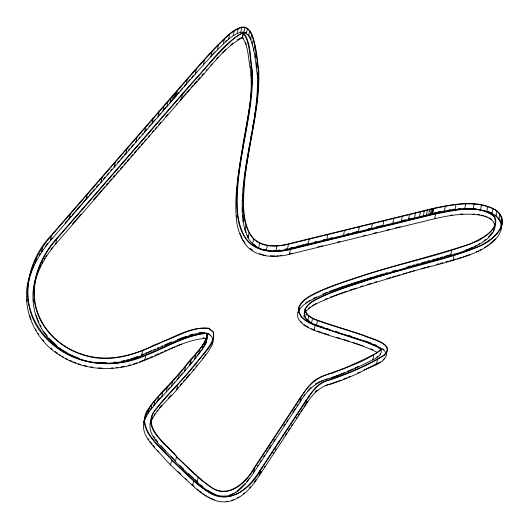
<?xml version="1.0" encoding="UTF-8"?>
<svg xmlns="http://www.w3.org/2000/svg" width="529" height="529" viewBox="0 0 529 529"><rect width="100%" height="100%" fill="white"/><g stroke="black" fill="none" stroke-linecap="round" stroke-linejoin="round"><path stroke-width="0.79" d="M500.665 229.441C503.158 220.494 494.569 213.491 486.799 211.362C469.044 206.323 450.245 209.537 432.616 213.511L287.465 249.086C273.711 252.862 255.58 251.956 248.088 237.812C240.662 222.755 241.839 205.378 243.023 189.124C246.058 151.162 258.76 114.119 257.345 75.845C255.824 63.659 254.978 51.154 250.64 39.563C249.053 35.536 245.542 31.383 240.748 32.302C231.18 35.086 224.481 43.193 217.452 49.759C206.627 60.961 196.418 72.724 186.162 84.442L50.348 240.741C39.754 253.239 31.191 267.846 28.116 284.099C30.775 266.1 39.496 249.582 51.313 235.908L177.129 91.107C190.724 75.561 204.088 59.803 218.417 44.925C225.447 38.359 232.145 30.252 241.713 27.468C248.65 26.371 251.771 34.154 253.285 39.543C256.023 49.832 257.114 60.458 258.311 71.012C259.699 113.16 244.662 153.833 243.195 195.862C242.956 210.628 243.109 227.351 253.556 238.996C262.9 247.83 276.793 246.931 288.431 244.253L433.582 208.677C452.824 204.538 474.169 200.398 492.916 208.651C501.155 212.083 503.886 221.512 500.705 229.414M251.42 92.092L251.52 89.811M257.788 92.78L257.901 90.413M236.615 195.472L236.721 193.898M242.937 196.881L243.095 194.573M27.68 287.32L27.839 285.693M28.883 280.046C20.486 322.247 58.289 361.142 99.34 363.165C137.388 367.344 168.043 339.525 203.929 332.959M34.021 288.312L34.173 286.791M250.389 102.309L250.64 99.941M256.744 103.221L256.995 100.808M237.098 188.39L237.283 186.757M243.459 189.177L243.644 187.564M144.252 422.314C146.189 404.976 162.258 394.125 172.533 381.521C181.718 370.875 191.075 360.368 199.75 349.299C202.567 344.65 208.042 340.094 207.388 334.216L206.165 333.244M150.553 421.349C146.249 438.376 166.972 449.809 175.449 461.691C180.429 466.757 185.712 471.511 190.909 476.351C199.896 484.346 208.776 494.357 221.267 496.354C236.013 497.591 246.203 483.817 253.517 472.966L300.036 402.146C306.78 390.018 317.598 380.655 331.438 377.977C345.708 373.057 359.396 366.61 372.839 359.773C377.038 357.749 382.07 355.058 381.356 349.464L377.666 346.7L366.716 341.999L315.277 325.183L309.604 322.597L304.975 319.767L301.325 316.382L299.103 312.203L299.097 307.719C302.628 298.726 312.566 295.076 320.567 291.069C332.88 285.733 345.629 281.481 358.384 277.355C397.57 263.687 438.977 256.578 477.436 241.045C485.979 236.906 502.656 225.142 492.869 214.754C475.644 204.432 453.948 209.987 435.506 213.531L290.203 249.139C273.751 253.722 252.591 251.447 243.704 234.916C235.762 219.066 236.747 200.729 238.063 183.556C241.052 145.825 253.669 109.027 252.386 70.998C249.867 58.898 251.414 42.188 243.181 32.5C221.975 43.92 208.631 65.927 191.994 82.769L56.279 238.956C37.255 259.851 26.741 291.558 39.569 318.286C48.946 338.157 68.373 352.109 89.639 356.685C115.791 362.96 141.263 351.93 164.44 340.974C178.709 336.113 192.966 326.446 208.585 328.535L212.975 332C215.078 337.773 211.236 343.109 208.168 347.679C202.653 355.343 196.484 362.504 190.374 369.692C179.067 383.981 165.227 396.109 154.528 410.881C140.972 429.409 168.215 445.028 177.407 457.869C188.655 468.211 199.076 479.777 212.076 487.95C228.918 499.111 246.607 482.329 254.482 468.132L301.001 397.312C307.746 385.185 318.57 375.821 332.404 373.143C349.047 366.405 367.324 360.712 381.356 349.464M386.871 354.245C383.565 365.136 368.667 366.537 360.302 372.33C350.707 376.78 340.914 380.814 330.87 384.127C319.225 386.223 311.488 395.507 305.63 405.069L259.124 475.862C250.475 489.814 235.683 505.631 217.512 501.108C203.711 497.571 193.912 486.528 183.682 477.383C177.38 471.564 171.112 465.705 165.306 459.377C156.128 448.228 138.995 435.903 144.443 419.385M250.31 103.095L240.318 163.573M255.163 114.489L255.507 112.075M255.738 110.468L256.545 104.835M238.724 174.557L240.206 164.36M245.066 175.529L245.965 169.306M246.197 167.753L246.534 165.418M501.585 226.339C500.613 238.09 489.47 245.337 480.081 250.534C454.914 262.053 427.168 266.299 400.969 274.915C377.237 281.891 353.412 288.735 330.308 297.615C321.731 301.404 312.176 304.486 305.696 311.601M246.646 164.645L255.051 115.296M30.669 274.022L31.634 269.188M35.251 262.986L36.217 258.152M41.771 251.864L42.737 247.03M50.348 240.741L51.313 235.908M34.445 285.243C37.374 269.77 45.613 255.917 55.684 244.014L56.649 239.181L182.366 94.493C195.889 79.026 209.193 63.348 223.443 48.542C229.579 42.882 235.246 35.82 243.287 32.871C250.455 43.1 249.774 58.62 251.943 70.998C253.173 112.961 238.195 153.463 236.813 195.32C236.403 211.567 237.177 229.784 248.802 242.408C259.884 252.922 276.343 252.888 290.335 249.503L435.651 213.888C453.975 210.84 478.481 203.453 494.324 216.89C499.945 230.789 479.453 239.333 469.944 244.048C429.25 257.173 387.446 266.841 346.938 280.694C335.703 284.556 324.456 288.523 313.803 293.84C307.825 297.133 301.067 300.783 298.654 307.62L298.667 312.262L300.955 316.573L304.691 320.045L309.386 322.908L315.112 325.52L366.564 342.336L377.441 347.004L380.9 349.537L377.098 352.671L365.149 358.827L345.325 367.827L320.905 376.78L316.263 379.161L312.037 382.5L307.977 387.01L300.611 397.107L254.092 467.927C245.635 483.195 226.769 499.938 209.616 486.025C197.872 477.515 187.702 467.034 177.182 457.082C166.833 443.95 139.061 426.215 157.265 407.793C169.789 392.604 183.927 378.824 196.252 363.443C202.442 353.881 216.011 344.577 213.392 331.835L208.763 328.185C189.356 326.234 171.608 339.063 153.873 345.12C131.503 356.725 104.762 362.517 80.408 353.703C60.187 346.634 42.968 330.407 36.752 309.657C29.247 284.609 39.94 258 56.649 239.181M69.206 219.039L70.172 214.205M86.082 199.612L87.047 194.784M101.085 182.346L102.051 177.513M114.33 167.104L115.296 162.271M125.922 153.76L126.887 148.927M135.973 142.195L136.938 137.361M144.589 132.283L145.554 127.449M151.883 123.885L152.848 119.051M157.959 116.889L158.925 112.055M162.939 111.163L163.904 106.329M166.919 106.58L167.885 101.747M170.021 103.016L170.986 98.182M172.342 100.338L173.307 95.504M173.995 98.434L174.96 93.6M175.099 97.164L176.064 92.33M175.754 96.41L176.719 91.577M176.071 96.047L177.129 91.107M181.401 99.326L182.366 94.493M186.162 84.442L187.127 79.608M195.241 74.073L196.206 69.239M37.645 272.7C27.151 297.305 34.623 327.596 55.029 344.815C78.471 365.479 113.814 368.191 141.693 355.349L142.658 350.515M203.447 64.829L204.412 59.995M30.041 274.677C19.633 303.977 32.699 338.077 58.633 354.602C83.846 371.523 117.431 372.595 144.781 360.242L145.746 355.409C165.577 348.128 184.634 335.241 205.986 333.594L206.971 334.381C204.981 347.017 192.087 356.096 185.11 366.332C173.671 380.774 159.659 393.034 148.894 408.011C133.401 428.794 161.252 446.985 172.646 461.169C184.357 471.954 195.221 483.995 208.843 492.4C228.435 505.367 250.779 488.717 260.089 471.028L306.595 400.235C312.203 391.896 318.432 382.54 328.959 380.258C348.155 373.798 367.1 365.929 384.371 355.329C396.459 343.804 370.498 338.58 363.84 335.287C350.978 330.942 337.958 327.074 325.071 322.809C318.22 320.19 309.134 318.537 305.484 311.396L305.478 309.141C308.837 301.953 317.307 299.341 323.847 295.876C335.948 290.639 348.472 286.473 361.009 282.413C400.519 268.606 442.323 261.551 481.046 245.701C492.883 240.331 511.722 223.774 497.234 211.025C478.388 198.706 454.008 204.168 433.436 208.314L288.298 243.889C274.749 247.598 256.843 246.805 249.45 232.833C242.064 217.836 243.254 200.531 244.424 184.343C247.473 146.361 260.182 109.305 258.754 71.012C257.233 58.792 256.38 46.248 252.022 34.616C250.369 30.371 246.607 26.139 241.601 27.098C231.933 29.875 225.156 38.042 218.067 44.674C207.242 55.882 197.026 67.652 186.763 79.376L50.943 235.676C25.233 262.192 17.96 307.971 44.456 336.497C69.081 364.805 112.432 370.902 145.746 355.409M210.833 56.722L211.798 51.888M217.452 49.759L218.417 44.925M144.933 417.725L143.967 422.559L145.832 414.683M144.867 419.517L146.321 416.369L147.287 411.536M146.321 416.369L148.318 413.043L149.284 408.209M223.35 43.947L224.316 39.113M148.318 413.043L150.851 409.492L151.823 404.659M150.851 409.492L153.932 405.664L154.898 400.83M228.574 39.285L229.54 34.451M153.932 405.664L157.543 401.485L158.508 396.651M233.183 35.787L234.149 30.953M157.543 401.485L161.689 396.915L162.654 392.082M237.223 33.459L238.189 28.626M161.689 396.915L166.364 391.89L167.329 387.056M240.748 32.302L241.713 27.468M166.364 391.89L171.568 386.355L172.533 381.521M55.684 244.014L191.392 87.834C207.95 71.045 221.274 49.204 242.322 37.704L243.287 32.871M494.701 225.943C494.212 218.609 485.523 216.361 479.611 215.105C464.588 212.757 449.339 215.356 434.686 218.722L289.37 254.337C275.378 257.722 258.919 257.755 247.837 247.241C241.343 240.239 238.129 231.094 236.701 221.79C233.904 198.038 238.189 174.233 241.971 150.838C246.038 122.959 254.423 94.704 249.893 66.33C248.081 56.788 248.233 45.911 242.48 37.704L243.446 32.877M243.796 32.329L244.762 27.495M246.428 33.545L247.393 28.711M171.568 386.355L178.359 378.533L179.324 373.699M150.269 423.848C155.063 410.001 167.6 400.718 176.739 389.813L177.704 384.98M248.696 35.952L249.662 31.118M250.64 39.563L251.606 34.729M178.359 378.533L184.509 371.398L185.474 366.571M252.32 44.376L253.285 39.543M184.509 371.398L189.99 364.957L190.956 360.123M170.609 464.912L171.575 460.078M253.775 50.407L254.747 45.573M250.977 75.832L251.943 70.998M189.99 364.957L194.765 359.198L195.73 354.364M252.062 72.612L252.386 70.998M255.071 57.654L256.036 52.821M175.449 461.691L176.415 456.858M256.241 66.132L257.206 61.298M194.765 359.198L198.785 354.126L199.75 349.299M198.785 354.126L202.025 349.742L202.991 344.908M257.345 75.845L258.311 71.012M258.43 72.618L258.754 71.012M202.025 349.742L204.452 346.045L205.417 341.212M207.07 335.822L207.388 334.216M204.452 346.045L206.012 343.03L206.978 338.196M257.742 84.078L258.707 79.244M207.652 335.862L206.012 343.03M257.312 93.514L258.278 88.68M256.215 103.962L257.18 99.128M254.608 115.223L255.573 110.389M252.65 127.105L253.616 122.272M250.488 139.418L251.454 134.584M248.286 151.968L249.258 147.141M246.21 164.565L247.175 159.732M244.398 177.017L245.363 172.183M243.023 189.124L243.988 184.29M242.229 200.696L243.195 195.862M242.183 211.547L243.148 206.713M243.042 221.479L244.008 216.645M192.662 485.629L193.634 480.795M244.953 230.294L245.919 225.46M197.205 482.117L198.17 477.284M248.088 237.812L249.053 232.978M252.591 243.829L253.556 238.996M258.621 248.161L259.587 243.327M266.338 250.607L267.304 245.773M275.9 250.977L276.865 246.144M287.465 249.086L288.431 244.253M289.37 254.337L290.335 249.503M253.517 472.966L254.482 468.132M259.382 472.443L259.699 470.83L306.205 400.036C311.852 391.619 318.16 382.222 328.767 379.908C347.917 373.467 366.815 365.618 384.047 355.052C395.765 343.83 370.029 338.91 363.694 335.631C350.839 331.286 337.819 327.418 324.938 323.153C317.949 320.508 308.705 318.769 305.041 311.455L305.035 309.042C310.087 299.533 322.055 296.868 331.061 292.444C354.179 283.551 378.017 276.707 401.762 269.724C427.935 261.121 455.654 256.876 480.795 245.377C489.219 240.755 498.159 234.869 501.512 225.387M259.739 471.894L260.063 470.281M259.124 475.862L260.089 471.028M262.014 468.429L262.338 466.823M308.189 244.008L309.154 239.174M271.893 453.386L272.217 451.773M275.1 448.506L275.424 446.893M331.22 330.347C322.075 326.545 309.445 325.699 304.076 316.289L305.035 309.042M304.076 316.289L305.041 311.455M278.796 442.879L279.12 441.265M305.326 318.637L306.291 313.803M283.022 436.451L283.346 434.838M307.812 320.944L308.777 316.111M326.836 239.432L327.801 234.598M311.541 323.219L312.507 318.385M377.851 352.684C357.723 342.521 335.207 338.223 314.147 330.354L315.112 325.52M300.036 402.146L301.001 397.312M316.507 325.487L317.473 320.653M305.881 401.643L306.205 400.036M305.63 405.069L306.595 400.235M308.586 397.788L308.903 396.181M343.526 235.345L344.491 230.512M358.358 231.709L359.323 226.875M371.444 228.502L372.409 223.668M382.897 225.698L383.862 220.864M392.822 223.264L393.788 218.431M372.839 359.773L373.805 354.939M401.332 221.182L402.298 216.348M376.476 364.408L377.441 359.581M380.331 350.826L380.649 349.213M408.527 219.416L409.499 214.582M414.531 217.941L415.496 213.108M419.444 216.738L420.41 211.904M423.372 215.779L424.337 210.945M426.427 215.025L427.399 210.192M428.728 214.463L429.693 209.629M430.368 214.06L431.333 209.226M431.472 213.795L432.438 208.962M432.133 213.63L433.099 208.796M432.477 213.544L433.443 208.71M432.596 213.518L433.582 208.677M434.686 218.722L435.651 213.888M444.38 211.005L445.345 206.171M455.066 209.451L456.031 204.617M298.462 311.885L300.108 308.572L303.375 305.173L307.699 302.046L313.089 298.997L327.266 292.709L346.164 285.872L369.897 278.287L450.695 255.064L451.66 250.23M453.075 260.202L454.041 255.368M464.654 208.79L465.619 203.956M473.144 208.942L474.11 204.108M480.53 209.821L481.496 204.988M486.799 211.362L487.771 206.528M491.95 213.485L492.916 208.651M495.964 216.123L496.929 211.289M498.84 219.185L499.806 214.351M500.566 222.61L501.532 217.776M501.135 226.313L502.1 221.479M211.884 344.207L212.506 342.038M30.239 273.896L31.158 271.681M32.077 269.466L33.916 265.036M39.82 267.456L40.759 265.208M493.24 231.028L494.033 229.196M145.33 417.474L145.911 416.197M150.858 420.681L152.848 416.898M299.381 309.042L297.688 312.454L297.701 317.096C300.313 324.198 307.666 327.557 314.147 330.354M304.069 313.876L304.995 312.011M204.359 345.265L205.285 343.48M35.655 261.425L36.475 260.03M39.338 255.15L40.158 253.755M42.003 263.085L42.836 261.67M44.079 259.541L44.912 258.126M45.745 256.704L46.578 255.289M202.845 347.698L203.645 346.475M257.411 466.247L258.205 465.031M260.546 461.473L261.319 460.29M263.654 456.732L264.44 455.535M266.821 451.911L267.621 450.695M268.825 448.863L270.881 445.735M273.791 441.305L275.054 439.381M283.775 426.109L285.118 424.06M286.916 421.329L287.769 420.019M292.927 412.17L295.169 408.765M296.961 406.034L297.853 404.672M260.38 473.164L261.372 471.65M264.236 467.292L265.009 466.109M273.255 453.558L274.055 452.341M275.278 450.477L276.098 449.227M285.422 435.036L286.731 433.046M288.51 430.335L289.852 428.292M291.651 425.561L292.544 424.192M296.412 418.307L297.272 416.997M298.561 415.04L299.447 413.678M300.783 411.648L302.568 408.937M303.904 406.9L305.24 404.87M259.699 470.83C251.427 483.698 238.771 498.411 221.81 496.5C207.824 494.536 197.555 483.843 187.636 474.764C182.346 469.845 176.977 465.011 171.912 459.853C162.006 447.832 146.255 437.364 144.576 420.707M256.023 479.631L254.224 482.104M300.108 401.286L301.027 399.97M307.038 402.298L307.938 401.015M148.351 412.25L149.198 411.059M154.032 415.053L154.977 413.731M492.486 232.304L488.518 236.992M303.858 396.003L304.83 394.674M200.26 351.415L201.179 350.165M204.32 356.407L205.761 354.463M41.388 251.659L42.34 250.422M45.203 246.706L47.59 243.611M50.91 249.503L52.378 247.598M246.719 481.635L249.139 478.52M194.897 358.338L195.895 357.075M196.9 355.812L198.408 353.908M202.812 358.351L203.844 357.062M150.99 408.639L152.021 407.356M156.901 411.185L157.887 409.962M189.627 364.726L192.007 361.849M195.882 366.881L197.324 365.136M307.528 391.235L311.072 387.334M184.145 371.166L185.143 369.996M192.913 370.406L193.912 369.222M180.554 375.326L182.604 372.952M183.239 381.68L185.295 379.293M186.32 378.103L189.408 374.525M153.562 405.432L155.116 403.64M156.148 402.443L160.294 397.821M159.368 408.157L161.887 405.254M51.055 239.273L52.133 238.03M65.074 223.145L70.952 216.374M72.01 215.164L85.189 199.988M85.718 199.38L88.396 196.299M89.474 195.062L91.616 192.596M92.687 191.359L94.83 188.893M96.437 187.048L98.579 184.575M100.722 182.108L101.786 180.892M103.373 179.06L104.96 177.235M107.083 174.795L108.67 172.963M110.792 170.53L111.85 169.306M113.966 166.866L115.547 165.048M117.656 162.621L119.237 160.803M120.817 158.984L122.926 156.558M124.507 154.739L125.558 153.529M128.203 150.487L129.79 148.656M131.377 146.831L133.493 144.397M135.609 141.964L136.687 140.721M138.843 138.241L139.914 137.004M142.07 134.525L143.147 133.288M145.786 130.246L146.831 129.05M148.913 126.649L150.474 124.851M152.531 122.483L155.063 119.567M159.586 114.363L160.585 113.219M163.071 110.356L165.564 107.486M170.12 102.242L171.978 100.107M173.631 98.196L174.735 96.933M177.38 93.891L178.961 92.072M180.541 90.261L182.644 87.84M184.218 86.022L185.798 84.21M72.473 224.038L74.08 222.187M74.609 221.578L80.937 214.298M93.633 199.684L101.674 190.427M102.745 189.197L104.887 186.73M106.494 184.886L108.081 183.06M109.668 181.229L111.791 178.789M113.378 176.964L114.965 175.132M116.559 173.3L118.675 170.867M120.262 169.042L122.364 166.615M123.945 164.797L126.054 162.37M127.105 161.16L129.215 158.733M130.795 156.915L132.911 154.481M134.498 152.65L136.614 150.216M137.672 148.999L139.788 146.566M141.382 144.728L143.002 142.87M144.615 141.012L146.229 139.147M148.385 136.667L149.462 135.431M152.068 132.435L153.628 130.637M155.195 128.838L156.756 127.039M158.779 124.705L160.809 122.371M165.822 116.605L167.812 114.31M176.283 104.557L177.215 103.492M179.972 100.318L180.944 99.194M181.037 99.088L182.088 97.878M183.14 96.668L185.772 93.646M186.823 92.436L189.455 89.414M173.816 383.108L174.861 381.905M176.951 379.505L177.995 378.301M176.382 389.575L177.962 387.75M180.072 385.324L181.652 383.499M176.739 389.813L195.28 368.277L207.593 352.717L212.096 345.073L213.167 341.357L212.797 339.016M187.934 81.77L190.07 79.324M191.67 77.499L193.277 75.667M191.029 87.602L193.164 85.162M194.229 83.946L196.894 80.904M197.958 79.681L200.088 77.247M195.426 73.22L196.517 71.984M201.728 75.409L203.361 73.564M206.085 70.496L207.176 69.266M245.139 483.48L237.303 490.912M249.516 487.831L250.528 486.7M210.886 65.166L211.931 64.016M168.539 397.94L171.125 395.17M168.606 388.881L170.166 387.221M212.136 54.738L214.893 51.835M216.685 58.851L218.318 57.132M305.306 311.389L306.298 310.358M315.105 391.976L317.102 390.091M222.702 52.556L225.579 49.719M495.316 238.863L489.332 244.2M383.082 359.885L384.583 358.417M225.341 41.606L226.505 40.568M230.657 44.978L232.872 43.001M243.32 493.795L244.484 492.876M484.009 240.728L485.801 239.392M486.958 245.965L488.141 245.079M305.544 303.097L307.415 301.742M308.4 308.367L310.258 307.025M376.708 357.101L377.865 356.295M234.942 492.506L236.113 491.765M237.554 497.822L238.936 496.943M478.216 244.391L479.552 243.618M479.829 250.21L481.139 249.45M484.405 247.546L485.715 246.785M237.058 39.827L242.216 37.334L243.651 38.372M315.297 383.994L317.565 382.705M308.771 300.975L310.126 300.207M312.209 305.729L316.454 303.322M380.146 361.935L363.522 370.353M231.028 494.582L233.778 493.246M358.741 366.253L354.503 368.224M313.565 298.33L316.468 296.948M318.16 382.427L319.933 381.614M469.699 248.544L472.595 247.215M474.044 246.554L476.219 245.555M476.305 251.83L478.421 250.858M350.119 370.207L353.041 368.885M357.835 373.011L360.07 371.999M141.481 355.012L143.624 354.06M145.052 353.432L147.194 352.479M148.623 351.851L151.479 350.582M141.693 355.349L180.508 338.838L193.111 334.48L198.058 333.263L202.581 332.721L207.619 333.369L212.01 336.834L212.718 341.311M146.017 359.264L148.186 358.305M149.634 357.664L152.531 356.381M154.706 355.415L156.154 354.774M144.781 360.242C164.612 352.962 183.669 340.074 205.014 338.428L206.006 339.215M153.648 349.629L155.129 348.988M157.344 348.029L158.819 347.388M161.041 346.429L162.515 345.787M156.888 354.456L159.09 353.504M160.565 352.863L162.767 351.911M164.235 351.276L166.443 350.317M347.236 371.431L349.398 370.512M348.214 377.223L350.423 376.284M164.777 344.835L171.608 341.972M167.944 349.689L170.199 348.743M171.707 348.115L174.715 346.852M322.869 294.111L327.054 292.365M324.885 299.447L327.12 298.515M340.782 374.089L344.359 372.661M343.076 379.3L346.746 377.832M177.42 339.644L179.582 338.785M176.884 345.973L181.85 344.002M320.554 381.369L322.412 380.649M329.269 291.532L335.915 289.026M330.096 297.278L338.051 294.283M335.73 376.026L339.347 374.664M338.626 380.992L340.855 380.153M130.253 359.178L137.738 356.401M133.506 364.012L137.196 362.643M139.405 361.823L144.569 359.905M180.303 338.494L186.373 336.265M465.123 250.27L468.978 248.881M463.106 257.008L469.838 254.581M331.24 377.633L335.009 376.298M334.791 382.368L337.105 381.548M325.302 385.621L327.801 384.742M336.689 288.761L345.199 285.792M338.772 294.005L347.169 291.082M229.09 495.243L230.379 494.807M231.444 500.401L233.468 499.707M331.352 383.551L334.017 382.639M325.051 379.729L327.233 378.995M328.522 384.504L330.685 383.776M345.973 285.528L365.823 279.153M349.438 290.309L356.136 288.113M189.309 335.293L192.94 334.13M367.384 278.671L369.718 277.937M360.633 286.652L362.96 285.924M367.615 284.476L371.49 283.266M370.485 277.705L372.766 277.017M374.287 276.561L378.096 275.417M379.617 274.961L383.426 273.81M374.539 282.334L376.813 281.653M385 273.354L387.354 272.66M392.068 271.284L395.996 270.134M386.692 278.684L390.614 277.54M392.181 277.084L396.095 275.933M397.663 275.477L400.017 274.789M406.821 267.019L410.669 265.915M412.21 265.479L414.518 264.817M403.105 273.896L406.94 272.799M408.481 272.356L410.782 271.701M412.316 271.258L414.624 270.597M416.098 264.368L418.465 263.7M421.633 262.807L425.581 261.69M427.168 261.247L429.535 260.579M421.666 268.6L425.614 267.489M427.187 267.046L429.561 266.378M432.682 259.693L435.01 259.045M436.564 258.608L438.891 257.96M440.445 257.524L442.773 256.876M444.327 256.446L450.529 254.707M450.695 255.064C463.655 251.731 476.794 247.327 487.315 238.771C491.474 235.002 496.301 229.712 494.787 223.622M453.69 259.627L456.044 258.972M457.618 258.536L461.539 257.444M436.623 264.388L438.951 263.74M440.498 263.31L442.826 262.655M445.927 261.789L448.255 261.141M449.809 260.711L452.13 260.056M290.52 247.942L292.907 247.354M296.888 246.375L299.275 245.793M300.869 245.403L304.056 244.623M305.65 244.233L308.037 243.644M314.252 242.123L316.587 241.548M322.802 240.027L325.137 239.458M329.071 238.493L332.252 237.713M346.495 234.221L348.842 233.646M352.744 232.687L358.206 231.352M368.217 228.898L370.525 228.33M376.641 226.835L381.217 225.711M401.98 220.619L405.181 219.839M408.381 219.052L412.131 218.133M430.222 213.703L431.32 213.432M290.018 253.781L292.345 253.212M317.975 246.931L322.637 245.787M337.595 242.123L339.982 241.535M363.456 235.782L365.764 235.22M373.467 233.329L376.516 232.581M387.208 229.963L389.496 229.401M395.613 227.9L400.255 226.762M121.723 361.181L124.824 360.454M126.378 360.09L128.706 359.541M121.068 367.033L124.189 366.299M128.091 365.387L130.432 364.838M434.831 212.645L436.405 212.314M437.972 211.977L441.12 211.302M278.135 250.224L279.669 249.972M285.032 249.099L286.566 248.848M276.746 256.016L278.307 255.765M279.867 255.507L281.428 255.249M448.856 209.967L450.384 209.749M452.679 209.418L454.213 209.193M450.715 215.237L452.282 215.005M199.473 332.715L201.78 332.437M113.695 362.325L116.135 362.074M111.209 368.072L112.849 367.893M116.135 367.549L117.782 367.377M458.187 208.862L460.594 208.697M460.323 214.152L462.789 213.981M224.422 496.07L225.995 495.957M226.101 501.393L227.424 501.3M99.353 362.636L106.441 362.788M98.374 367.992L102.368 368.085M273.48 250.508L275.84 250.601M270.332 255.765L275.146 255.957M221.301 495.984L223.635 496.123M474.639 208.743L476.126 208.922M473.085 213.947L474.546 214.126M477.482 214.476L479.677 214.734M203.301 332.437L204.802 332.629M202.964 337.793L204.452 337.985M90.677 366.848L92.218 367.08M481.198 215.111L483.48 215.673M78.147 363.734L80.507 364.395M83.661 365.281L86.816 366.167M264.13 249.516L266.398 250.237M259.56 253.689L265.525 255.58M347.844 335.227L351.375 336.345M344.895 334.685L362.729 340.464L376.324 345.701L382.46 349.074L384.523 350.767L386.236 353.663M337.436 332.424L344.134 334.54M343.169 339.373L348.79 341.152M336.47 337.257L340.193 338.434M336.008 331.485L338.335 332.225M353.18 342.567L355.395 343.281M326.281 328.35L328.456 329.058M323.616 333.125L328.721 334.784M316.673 325.15L323.364 327.391M356.176 343.539L360.057 344.835M317.162 330.975L322.154 332.648M365.043 340.888L367.219 341.655M360.838 345.093L362.94 345.84M367.939 341.906L371.742 343.367M213.947 493.802L215.845 494.575M211.23 498.516L214.397 499.799M487.685 211.322L492.162 213.174M485 216.044L487.024 216.883M70.707 354.847L78.709 358.232M69.967 360.394L72.182 361.327M73.663 361.955L75.878 362.887M373.838 344.227L376.516 345.371M370.816 348.803L373.024 349.748M313.862 323.867L315.965 324.826M311.475 328.721L314.312 330.017M243.882 31.958L246.706 33.261M211.984 492.81L213.293 493.471M208.102 496.929L209.98 497.882M63.315 350.555L67.342 352.896M68.691 353.676L70.033 354.456M59.572 354.708L60.934 355.501M62.296 356.295L63.659 357.082M65.708 358.272L67.752 359.456M209.325 491.262L211.336 492.479M205.622 495.435L206.859 496.182M310.536 322.161L305.696 318.445M304.01 324.601L308.632 327.431M494.899 214.966L496.268 215.858M489.054 217.717L491.904 219.588M207.56 490.105L208.651 490.859M202.554 493.365L204.392 494.635M253.576 244.061L255.547 245.476M250.085 248.379L252.637 250.217M57.165 345.966L48.893 338.117M59.598 347.831L62.64 350.165M50.883 348.175L52.12 349.12M55.195 351.481L57.661 353.372M199.526 491.071L201.337 492.473M207.798 333.019L210.112 334.844M382.731 348.796L383.796 349.669M200.934 484.954L202.607 486.369M197.125 489.087L198.917 490.608M194.163 486.462L191.868 484.372M194.758 479.347L196.418 480.861M193.607 478.295L188.575 473.66M185.6 478.613L186.664 479.598M300.36 321.215L301.92 322.67M180.594 473.977L177.737 471.299M183.556 468.985L179.496 465.136M171.039 456.514L174.206 459.82M248.127 34.769L249.073 35.774M497.253 216.91L499.217 219.006L500.639 221.83M165.339 450.45L160.809 445.405M157.807 450.715L158.845 451.859M153.198 445.405L154.732 447.19M155.546 438.964L157.893 441.953M150.19 441.576L152.193 444.129M380.02 353.822L380.397 354.311M43.92 331.564L47.405 336.153M37.876 333.263L38.868 334.573M42.849 339.816L43.841 341.126M242.738 239.749L245.205 243.049M153.794 436.418L154.673 437.688M148.16 438.62L148.973 439.804M40.217 325.156L41.017 326.598M35.476 328.965L36.276 330.4M249.734 36.997L251.057 39.45M245.383 230.221L246.316 232.456M247.552 235.431L248.485 237.666M240.087 233.388L242.15 238.334M36.051 315.198L39.014 323.001M29.584 315.449L31.046 319.291M245.568 42.439L246.309 44.555M256.684 66.118L256.863 67.738M250.336 66.317L250.515 67.904M242.956 215.363L243.089 216.89M236.589 215.363L236.727 216.963M33.472 299.097L33.611 301.477M27.124 299.388L27.257 301.748M257.788 75.845L257.894 78.094M251.454 76.619L251.533 78.199"/></g></svg>
